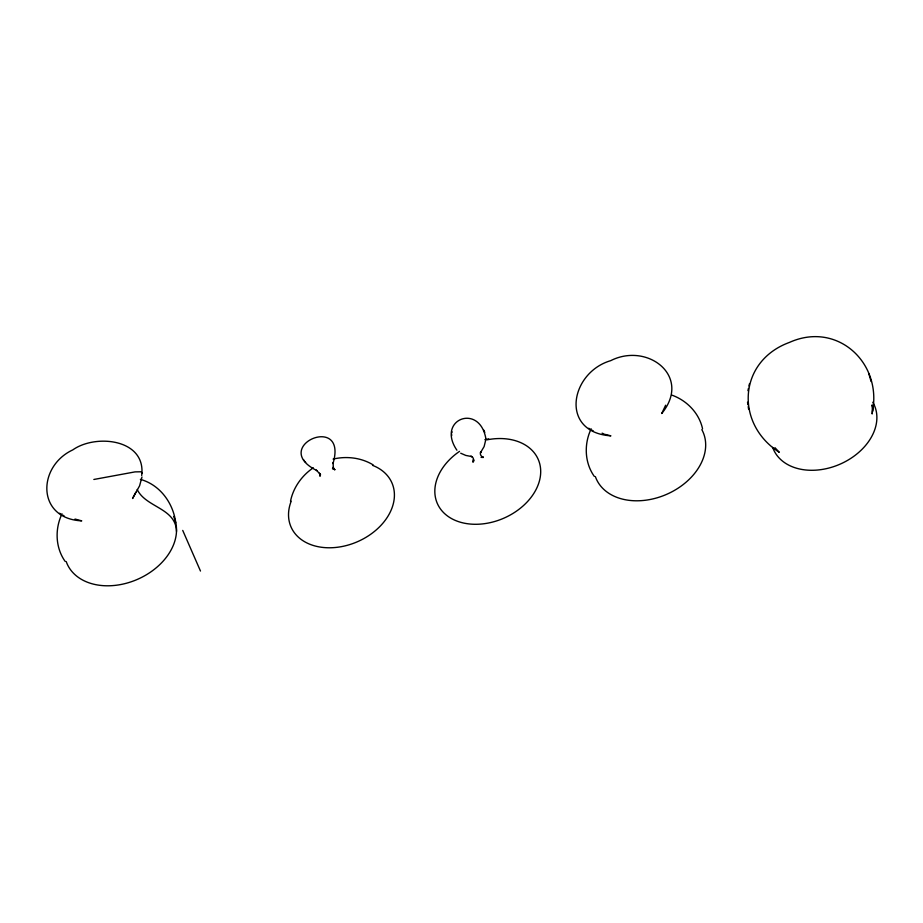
<?xml version="1.0" encoding="UTF-8"?>
<svg xmlns="http://www.w3.org/2000/svg" width="923" height="923" viewBox="0 0 923 923"><rect width="100%" height="100%" fill="white"/><g stroke="black" fill="none" stroke-linecap="round" stroke-linejoin="round"><path stroke-width="1.38" d="M872.477 406.42L872.039 404.932L872.547 411.312C881.927 362.197 836.838 321.1 789.511 342.387C738.112 361.112 734.639 423.749 779.3 452.316L774.905 447.643M872.454 410.897L872.154 413.966L872.881 406.639M456.908 450.216C435.806 419.33 479.764 402.601 485.867 438.702M451.624 435.794L451.739 434.606M451.924 432.806L452.028 431.733M485.74 439.925L484.114 446.582L480.398 452.812L480.941 451.774C479.625 453.908 480.583 456.17 483.364 457.462L481.068 457.358M74.994 519.049L81.743 520.86C36.551 518.738 37.058 466.507 72.813 449.882C95.646 433.648 146.319 438.979 141.692 475.46M141.98 477.006L139.592 485.798L132.566 498.512L135.773 492.317M747.93 390.648L748.426 388.398M748.957 386.01L749.418 383.876M290.503 501.247C293.237 487.621 301.867 475.541 313.301 467.799M332.453 468.815L335.014 469.68L333.699 468.896L334.622 469.68L333.168 467.234L333.399 468.284L333.065 462.781L332.995 463.519C348.433 412.016 268.455 446.432 316.901 470.592L316.301 470.153L320.108 474.134L319.485 473.245L320.004 476.291L320.535 474.572M665.645 405.209L661.722 413.516C692.227 376.215 647.404 341.995 610.703 360.662C570.091 372.523 559.2 432.333 610.899 435.852L605.246 434.398M62.026 513.823C54.792 528.833 55.334 547.604 65.129 561.38M591.182 428.826C583.936 443.836 584.49 462.608 594.285 476.372M473.857 460.842L472.922 462.227C474.434 458.108 472.657 456.816 470.695 456.285L471.826 456.585L465.803 455.431L460.704 453.216M333.099 459.089C346.54 455.904 361.297 457.67 373.157 464.892M484.887 439.66L488.671 438.898M93.846 479.475L135.046 471.884L141 471.78L142.361 473.245M140.377 479.36C160.048 484.794 173.27 503.104 175.774 522.903M671.736 395.067C686.735 400.386 699.138 413.019 702.553 428.768M602.108 433.152L604.15 434.041M588.701 428.26L589.878 428.93M592.081 430.21L593.189 430.845M59.545 513.257L60.722 513.926M62.926 515.207L64.045 515.842M303.494 459.723L304.267 460.681M304.913 461.488L305.663 462.4M483.744 430.072L484.229 431.179M484.31 431.341L484.794 432.449M182.731 530.413L200.476 571.037M137.204 489.502C145.846 507.604 175.947 507.95 176.501 531.406M868.831 373.723L869.847 377.219M870.089 378.049L871.093 381.511M747.538 402.197L747.918 404.689M748.207 406.639L748.599 409.166M173.593 516.43A58.287 42.493 -23.6 0 1 136.466 579.782A58.287 42.493 -23.6 0 1 66.214 561.576M372.534 465.342A55.045 40.127 -23.6 0 1 387.314 517.261A55.045 40.127 -23.6 0 1 319.843 547.016A55.045 40.127 -23.6 0 1 291.172 501.224M486.94 439.844A55.045 40.127 -23.6 0 1 537.924 485.429A55.045 40.127 -23.6 0 1 455.027 520.295A55.045 40.127 -23.6 0 1 459.516 451.382M872.777 402.22A55.045 40.127 -23.6 0 1 840.841 463.819A55.045 40.127 -23.6 0 1 772.689 447.413M701.838 429.622A58.287 42.493 -23.6 0 1 666.891 494.232A58.287 42.493 -23.6 0 1 595.358 476.58M473.534 459.504L473.464 460.935L473.534 459.504M483.029 457.197L482.06 457.231L483.029 457.197"/></g></svg>
